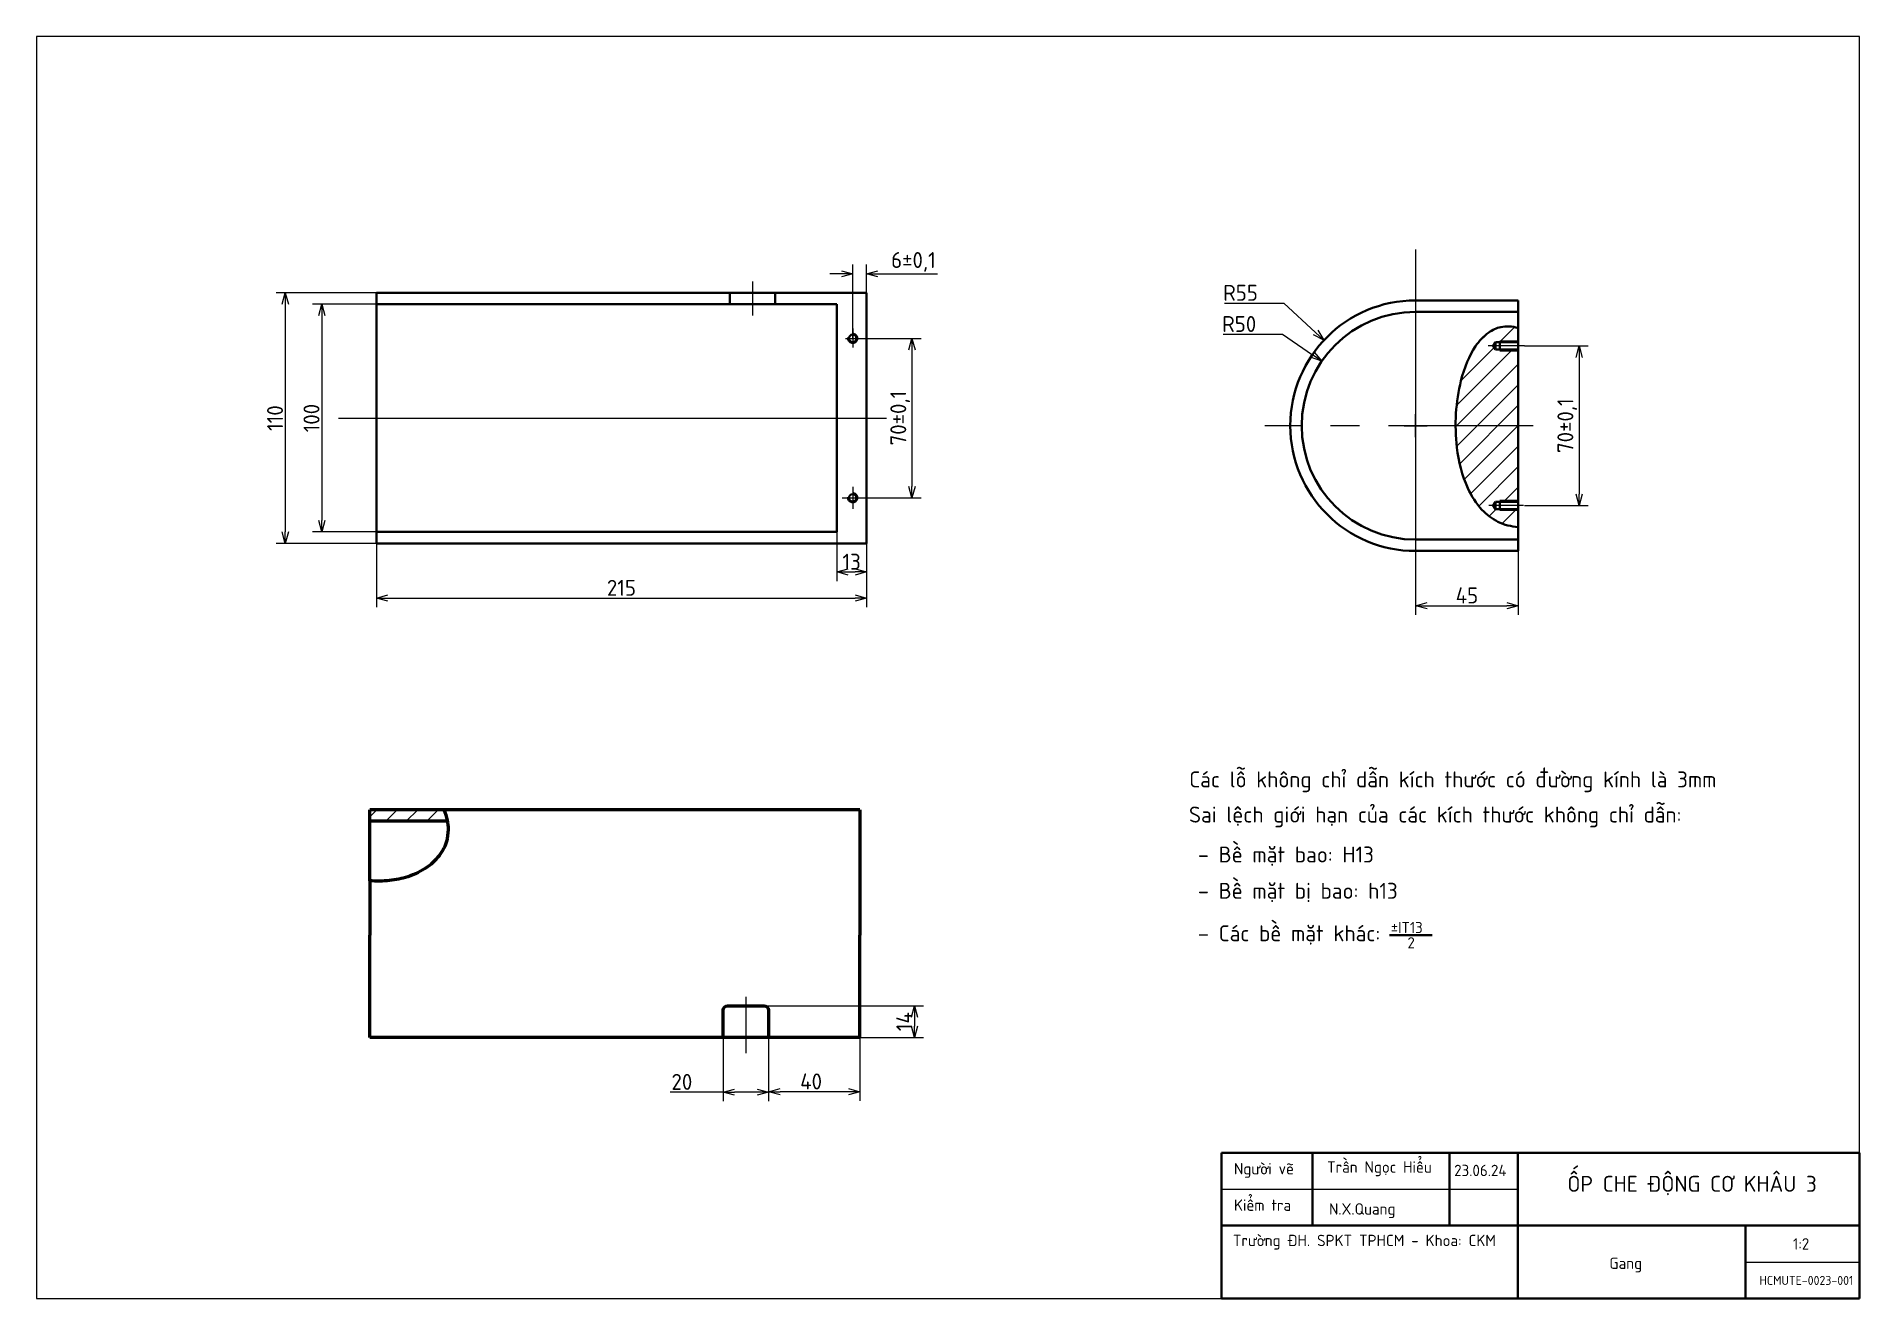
# Paper-space layout 'Sheet' of a CAD drawing. Header units: millimetres. Extents: x 10 to 410, y 10 to 287.
# The model-space entities are those that its viewports show. They can reach past a viewport. Long polylines and large blocks are cut down to what shows.
import ezdxf

# ---------------------------------------------------------------- set-up
doc = ezdxf.new("R2010")
doc.units = ezdxf.units.MM
doc.linetypes.add('CENTER', pattern=[50.8, 31.75, -6.35, 6.35, -6.35])
doc.linetypes.add('Dash Dot', pattern=[7.03, 4.56, -1.14, 0.19, -1.14])
for name, color, linetype, lineweight in [('DuongTam', 7, 'Dash Dot', 13), ('DuongTamNho', 7, 'CENTER', 13), ('NetDam', 7, 'Continuous', 35), ('Netmanh', 5, 'Continuous', 13), ('Visible (ISO)', 7, 'Continuous', 50)]:
    doc.layers.add(name, color=color, linetype=linetype, lineweight=lineweight)
doc.styles.add('Note Text (ISO)', font='tcvn+7284-2003r.ttf')
doc.dimstyles.new('Default (ISO)$0', dxfattribs={"dimtxt": 3.5, "dimasz": 2.5, "dimexe": 2, "dimexo": 0, "dimgap": 0.5, "dimtad": 1, "dimtxsty": 'Note Text (ISO)', "dimblk": 'OPEN30', "dimblk1": 'OPEN30', "dimblk2": 'OPEN90', "dimcen": 2.5, "dimclrd": 256, "dimclre": 256, "dimclrt": 256, "dimazin": 0, "dimtfac": 1, "dimtofl": 0, "dimtmove": 0, "dimatfit": 3, "dimldrblk": 'OPEN30', "dimfxl": 1, "dimtolj": 1, "dimtzin": 0, "dimlwd": -1, "dimlwe": -1, "dimarcsym": 0})
doc.dimstyles.new('Default (ISO)$4', dxfattribs={"dimtxt": 3.5, "dimasz": 2.5, "dimexe": 2, "dimexo": 0, "dimgap": 0.5, "dimtad": 1, "dimtih": 1, "dimtoh": 1, "dimtxsty": 'Note Text (ISO)', "dimblk": 'OPEN30', "dimblk1": 'OPEN30', "dimblk2": 'OPEN90', "dimcen": 2.5, "dimclrd": 256, "dimclre": 256, "dimclrt": 256, "dimazin": 0, "dimtfac": 1, "dimtofl": 0, "dimtmove": 0, "dimatfit": 3, "dimldrblk": 'OPEN30', "dimfxl": 1, "dimtolj": 1, "dimtzin": 0, "dimlwd": -1, "dimlwe": -1, "dimarcsym": 0})

# ---------------------------------------------------------------- blocks, each defined once
blk = doc.blocks.new('_Open30')
at = {"color": 0, "linetype": 'ByBlock', "lineweight": -2}
for p, q in [((-1, 0.27), (0, 0)), ((0, 0), (-1, -0.27)), ((0, 0), (-1, 0))]:
    blk.add_line(p, q, dxfattribs=at)
blk = doc.blocks.new('*D9')
at = {"layer": 'Defpoints', "color": 0, "transparency": 16777216}
for p in [(84.6, 228.24), (72.6, 178.24), (84.6, 178.24)]:
    blk.add_point(p, dxfattribs=at)
at = {"layer": 'Netmanh', "linetype": 'Continuous', "transparency": 16777216}
for p, q in [((84.6, 228.24), (70.6, 228.24)), ((72.6, 225.74), (72.6, 180.74)), ((84.6, 178.24), (70.6, 178.24))]:
    blk.add_line(p, q, dxfattribs=at)
at = {"layer": 'Netmanh', "transparency": 16777216, "xscale": 2.5, "yscale": 2.5, "zscale": 2.5}
for p, rotation in [((72.6, 228.24), 90), ((72.6, 178.24), 270)]:
    blk.add_blockref('_Open30', p, dxfattribs=dict(at, rotation=rotation))
at = {"layer": 'Netmanh', "transparency": 16777216, "insert": (70.35, 203.24), "char_height": 3.5, "attachment_point": 5, "rotation": 90, "style": 'Note Text (ISO)'}
blk.add_mtext('\\A1;100', dxfattribs=at)
blk = doc.blocks.new('_Open90')
at = {"color": 0, "linetype": 'ByBlock', "lineweight": -2}
for p, q in [((0, 0), (-1, 0)), ((-0.5, 0.5), (0, 0)), ((0, 0), (-0.5, -0.5))]:
    blk.add_line(p, q, dxfattribs=at)
blk = doc.blocks.new('*D10')
at = {"layer": 'Defpoints', "color": 0, "transparency": 16777216}
for p in [(84.6, 230.74), (64.6, 175.74), (84.6, 175.74)]:
    blk.add_point(p, dxfattribs=at)
at = {"layer": 'Netmanh', "linetype": 'Continuous', "transparency": 16777216}
for p, q in [((84.6, 230.74), (62.6, 230.74)), ((64.6, 228.24), (64.6, 178.24)), ((84.6, 175.74), (62.6, 175.74))]:
    blk.add_line(p, q, dxfattribs=at)
at = {"layer": 'Netmanh', "transparency": 16777216, "xscale": 2.5, "yscale": 2.5, "zscale": 2.5}
for p, rotation in [((64.6, 230.74), 90), ((64.6, 175.74), 270)]:
    blk.add_blockref('_Open30', p, dxfattribs=dict(at, rotation=rotation))
at = {"layer": 'Netmanh', "transparency": 16777216, "insert": (62.35, 203.24), "char_height": 3.5, "attachment_point": 5, "rotation": 90, "style": 'Note Text (ISO)'}
blk.add_mtext('\\A1;110', dxfattribs=at)
blk = doc.blocks.new('*D11')
at = {"layer": 'Defpoints', "color": 0, "transparency": 16777216}
for p in [(189.1, 220.74), (189.1, 185.74), (202.1, 185.74)]:
    blk.add_point(p, dxfattribs=at)
at = {"layer": 'Netmanh', "linetype": 'Continuous', "transparency": 16777216}
for p, q in [((189.1, 220.74), (204.1, 220.74)), ((202.1, 218.24), (202.1, 188.24)), ((189.1, 185.74), (204.1, 185.74))]:
    blk.add_line(p, q, dxfattribs=at)
at = {"layer": 'Netmanh', "transparency": 16777216, "xscale": 2.5, "yscale": 2.5, "zscale": 2.5}
for p, rotation in [((202.1, 220.74), 90), ((202.1, 185.74), 270)]:
    blk.add_blockref('_Open30', p, dxfattribs=dict(at, rotation=rotation))
at = {"layer": 'Netmanh', "transparency": 16777216, "insert": (199.5, 203.24), "char_height": 3.5, "attachment_point": 5, "rotation": 90, "style": 'Note Text (ISO)'}
blk.add_mtext('\\A1;70±0,1', dxfattribs=at)
blk = doc.blocks.new('*D12')
at = {"layer": 'Defpoints', "color": 0, "transparency": 16777216}
for p in [(84.6, 175.74), (192.1, 175.74), (192.1, 163.74)]:
    blk.add_point(p, dxfattribs=at)
at = {"layer": 'Netmanh', "linetype": 'Continuous', "transparency": 16777216}
for p, q in [((84.6, 175.74), (84.6, 161.74)), ((192.1, 175.74), (192.1, 161.74)), ((87.1, 163.74), (189.6, 163.74))]:
    blk.add_line(p, q, dxfattribs=at)
at = {"layer": 'Netmanh', "transparency": 16777216, "xscale": 2.5, "yscale": 2.5, "zscale": 2.5, "rotation": 180}
blk.add_blockref('_Open30', (84.6, 163.74), dxfattribs=at)
at = {"layer": 'Netmanh', "transparency": 16777216, "xscale": 2.5, "yscale": 2.5, "zscale": 2.5}
blk.add_blockref('_Open30', (192.1, 163.74), dxfattribs=at)
at = {"layer": 'Netmanh', "transparency": 16777216, "insert": (138.35, 165.99), "char_height": 3.5, "attachment_point": 5, "style": 'Note Text (ISO)'}
blk.add_mtext('\\A1;215', dxfattribs=at)
blk = doc.blocks.new('*D13')
at = {"layer": 'Defpoints', "color": 0, "transparency": 16777216}
for p in [(185.6, 178.24), (192.1, 175.74), (192.1, 169.47)]:
    blk.add_point(p, dxfattribs=at)
at = {"layer": 'Netmanh', "linetype": 'Continuous', "transparency": 16777216}
for p, q in [((185.6, 178.24), (185.6, 167.47)), ((192.1, 175.74), (192.1, 167.47)), ((188.1, 169.47), (189.6, 169.47))]:
    blk.add_line(p, q, dxfattribs=at)
at = {"layer": 'Netmanh', "transparency": 16777216, "xscale": 2.5, "yscale": 2.5, "zscale": 2.5, "rotation": 180}
blk.add_blockref('_Open30', (185.6, 169.47), dxfattribs=at)
at = {"layer": 'Netmanh', "transparency": 16777216, "xscale": 2.5, "yscale": 2.5, "zscale": 2.5}
blk.add_blockref('_Open30', (192.1, 169.47), dxfattribs=at)
at = {"layer": 'Netmanh', "transparency": 16777216, "insert": (188.85, 171.72), "char_height": 3.5, "attachment_point": 5, "style": 'Note Text (ISO)'}
blk.add_mtext('\\A1;13', dxfattribs=at)
blk = doc.blocks.new('*D14')
at = {"layer": 'Defpoints', "color": 0, "transparency": 16777216}
for p in [(160.65, 67.27), (170.65, 67.27), (170.65, 55.3)]:
    blk.add_point(p, dxfattribs=at)
at = {"layer": 'Netmanh', "linetype": 'Continuous', "transparency": 16777216}
for p, q in [((160.65, 67.27), (160.65, 53.3)), ((170.65, 67.27), (170.65, 53.3)), ((160.65, 55.3), (149.01, 55.3)), ((168.15, 55.3), (163.15, 55.3))]:
    blk.add_line(p, q, dxfattribs=at)
at = {"layer": 'Netmanh', "transparency": 16777216, "xscale": 2.5, "yscale": 2.5, "zscale": 2.5, "rotation": 180}
blk.add_blockref('_Open30', (160.65, 55.3), dxfattribs=at)
at = {"layer": 'Netmanh', "transparency": 16777216, "xscale": 2.5, "yscale": 2.5, "zscale": 2.5}
blk.add_blockref('_Open30', (170.65, 55.3), dxfattribs=at)
at = {"layer": 'Netmanh', "transparency": 16777216, "insert": (151.61, 57.55), "char_height": 3.5, "attachment_point": 5, "style": 'Note Text (ISO)'}
blk.add_mtext('\\A1;20', dxfattribs=at)
blk = doc.blocks.new('*D15')
at = {"layer": 'Defpoints', "color": 0, "transparency": 16777216}
for p in [(170.65, 67.27), (190.65, 67.27), (170.65, 55.4)]:
    blk.add_point(p, dxfattribs=at)
at = {"layer": 'Netmanh', "linetype": 'Continuous', "transparency": 16777216}
for p, q in [((170.65, 67.27), (170.65, 53.4)), ((190.65, 67.27), (190.65, 53.4)), ((188.15, 55.4), (173.15, 55.4))]:
    blk.add_line(p, q, dxfattribs=at)
at = {"layer": 'Netmanh', "transparency": 16777216, "xscale": 2.5, "yscale": 2.5, "zscale": 2.5, "rotation": 180}
blk.add_blockref('_Open30', (170.65, 55.4), dxfattribs=at)
at = {"layer": 'Netmanh', "transparency": 16777216, "xscale": 2.5, "yscale": 2.5, "zscale": 2.5}
blk.add_blockref('_Open30', (190.65, 55.4), dxfattribs=at)
at = {"layer": 'Netmanh', "transparency": 16777216, "insert": (179.96, 57.65), "char_height": 3.5, "attachment_point": 5, "style": 'Note Text (ISO)'}
blk.add_mtext('\\A1;40', dxfattribs=at)
blk = doc.blocks.new('*D16')
at = {"layer": 'Defpoints', "color": 0, "transparency": 16777216}
for p in [(292, 215.73), (312.61, 201.57)]:
    blk.add_point(p, dxfattribs=at)
at = {"layer": 'Netmanh', "linetype": 'Continuous', "transparency": 16777216}
for p, q in [((270.39, 221.64), (283.4, 221.64)), ((283.4, 221.64), (289.94, 217.15))]:
    blk.add_line(p, q, dxfattribs=at)
at = {"layer": 'Netmanh', "transparency": 16777216}
for p, q in [((312.61, 199.07), (312.61, 204.07)), ((310.11, 201.57), (315.11, 201.57))]:
    blk.add_line(p, q, dxfattribs=at)
at = {"layer": 'Netmanh', "transparency": 16777216, "xscale": 2.5, "yscale": 2.5, "zscale": 2.5, "rotation": 325.5049966185929}
blk.add_blockref('_Open30', (292, 215.73), dxfattribs=at)
at = {"layer": 'Netmanh', "transparency": 16777216, "insert": (273.89, 223.89), "char_height": 3.5, "attachment_point": 5, "style": 'Note Text (ISO)'}
blk.add_mtext('\\A1;R50', dxfattribs=at)
blk = doc.blocks.new('*D17')
at = {"layer": 'Defpoints', "color": 0, "transparency": 16777216}
for p in [(292.48, 220.31), (312.61, 201.57)]:
    blk.add_point(p, dxfattribs=at)
at = {"layer": 'Netmanh', "linetype": 'Continuous', "transparency": 16777216}
for p, q in [((270.69, 228.49), (283.7, 228.49)), ((283.7, 228.49), (290.65, 222.02))]:
    blk.add_line(p, q, dxfattribs=at)
at = {"layer": 'Netmanh', "transparency": 16777216}
for p, q in [((312.61, 199.07), (312.61, 204.07)), ((310.11, 201.57), (315.11, 201.57))]:
    blk.add_line(p, q, dxfattribs=at)
at = {"layer": 'Netmanh', "transparency": 16777216, "xscale": 2.5, "yscale": 2.5, "zscale": 2.5, "rotation": 317.0436901660233}
blk.add_blockref('_Open30', (292.48, 220.31), dxfattribs=at)
at = {"layer": 'Netmanh', "transparency": 16777216, "insert": (274.19, 230.74), "char_height": 3.5, "attachment_point": 5, "style": 'Note Text (ISO)'}
blk.add_mtext('\\A1;R55', dxfattribs=at)
blk = doc.blocks.new('*D18')
at = {"layer": 'Defpoints', "color": 0, "transparency": 16777216}
for p in [(312.61, 174.07), (335.11, 174.07), (335.11, 162.07)]:
    blk.add_point(p, dxfattribs=at)
at = {"layer": 'Netmanh', "linetype": 'Continuous', "transparency": 16777216}
for p, q in [((312.61, 174.07), (312.61, 160.07)), ((335.11, 174.07), (335.11, 160.07)), ((315.11, 162.07), (332.61, 162.07))]:
    blk.add_line(p, q, dxfattribs=at)
at = {"layer": 'Netmanh', "transparency": 16777216, "xscale": 2.5, "yscale": 2.5, "zscale": 2.5, "rotation": 180}
blk.add_blockref('_Open30', (312.61, 162.07), dxfattribs=at)
at = {"layer": 'Netmanh', "transparency": 16777216, "xscale": 2.5, "yscale": 2.5, "zscale": 2.5}
blk.add_blockref('_Open30', (335.11, 162.07), dxfattribs=at)
at = {"layer": 'Netmanh', "transparency": 16777216, "insert": (323.86, 164.32), "char_height": 3.5, "attachment_point": 5, "style": 'Note Text (ISO)'}
blk.add_mtext('\\A1;45', dxfattribs=at)
blk = doc.blocks.new('*D19')
at = {"layer": 'Defpoints', "color": 0, "transparency": 16777216}
for p in [(336.47, 219.07), (336.47, 184.07), (348.47, 184.07)]:
    blk.add_point(p, dxfattribs=at)
at = {"layer": 'Netmanh', "linetype": 'Continuous', "transparency": 16777216}
for p, q in [((336.47, 219.07), (350.47, 219.07)), ((348.47, 216.57), (348.47, 186.57)), ((336.47, 184.07), (350.47, 184.07))]:
    blk.add_line(p, q, dxfattribs=at)
at = {"layer": 'Netmanh', "transparency": 16777216, "xscale": 2.5, "yscale": 2.5, "zscale": 2.5}
for p, rotation in [((348.47, 219.07), 90), ((348.47, 184.07), 270)]:
    blk.add_blockref('_Open30', p, dxfattribs=dict(at, rotation=rotation))
at = {"layer": 'Netmanh', "transparency": 16777216, "insert": (345.87, 201.57), "char_height": 3.5, "attachment_point": 5, "rotation": 90, "style": 'Note Text (ISO)'}
blk.add_mtext('\\A1;70±0,1', dxfattribs=at)
blk = doc.blocks.new('*D20')
at = {"layer": 'Defpoints', "color": 0, "transparency": 16777216}
for p in [(169.65, 74.27), (170.65, 67.27), (202.65, 67.27)]:
    blk.add_point(p, dxfattribs=at)
at = {"layer": 'Netmanh', "linetype": 'Continuous', "transparency": 16777216}
for p, q in [((169.65, 74.27), (204.65, 74.27)), ((202.65, 71.77), (202.65, 69.77)), ((170.65, 67.27), (204.65, 67.27))]:
    blk.add_line(p, q, dxfattribs=at)
at = {"layer": 'Netmanh', "transparency": 16777216, "xscale": 2.5, "yscale": 2.5, "zscale": 2.5}
for p, rotation in [((202.65, 74.27), 90), ((202.65, 67.27), 270)]:
    blk.add_blockref('_Open30', p, dxfattribs=dict(at, rotation=rotation))
at = {"layer": 'Netmanh', "transparency": 16777216, "insert": (200.4, 70.77), "char_height": 3.5, "attachment_point": 5, "rotation": 90, "style": 'Note Text (ISO)'}
blk.add_mtext('\\A1;14', dxfattribs=at)
blk = doc.blocks.new('*D21')
at = {"layer": 'Defpoints', "color": 0, "transparency": 16777216}
for p in [(192.1, 234.92), (192.1, 230.74), (189.1, 220.74)]:
    blk.add_point(p, dxfattribs=at)
at = {"layer": 'Netmanh', "linetype": 'Continuous', "transparency": 16777216}
for p, q in [((189.1, 220.74), (189.1, 236.92)), ((192.1, 230.74), (192.1, 236.92)), ((186.6, 234.92), (184.1, 234.92)), ((194.6, 234.92), (207.72, 234.92))]:
    blk.add_line(p, q, dxfattribs=at)
at = {"layer": 'Netmanh', "transparency": 16777216, "xscale": 2.5, "yscale": 2.5, "zscale": 2.5}
blk.add_blockref('_Open30', (189.1, 234.92), dxfattribs=at)
at = {"layer": 'Netmanh', "transparency": 16777216, "xscale": 2.5, "yscale": 2.5, "zscale": 2.5, "rotation": 180}
blk.add_blockref('_Open30', (192.1, 234.92), dxfattribs=at)
at = {"layer": 'Netmanh', "transparency": 16777216, "insert": (202.41, 237.52), "char_height": 3.5, "attachment_point": 5, "style": 'Note Text (ISO)'}
blk.add_mtext('\\A1;6±0,1', dxfattribs=at)

msp = doc.modelspace()

# ---------------------------------------------------------------- hatches: boundary and pattern name
at = {"layer": 'DuongTam'}
h = msp.add_hatch(dxfattribs=at)
h.set_pattern_fill('ANSI31', color=256, scale=2)
edge = h.paths.add_edge_path()
edge.add_line((702.21, 483.75), (694.21, 483.75))
edge.add_line((694.21, 483.75), (694.21, 484.13))
edge.add_line((694.21, 484.13), (692.21, 484.13))
edge.add_line((692.21, 484.13), (691.24, 485.75))
edge.add_line((691.24, 485.75), (692.21, 487.37))
edge.add_line((692.21, 487.37), (694.21, 487.37))
edge.add_line((694.21, 487.37), (694.21, 487.75))
edge.add_line((694.21, 487.75), (702.21, 487.75))
edge.add_line((702.21, 487.75), (702.21, 493.6))
edge.add_spline(control_points=[(702.21, 493.6), (700.93, 494), (699.6, 494.25), (697.02, 494.39), (695.79, 494.29), (692.66, 493.61), (690.9, 492.79), (687, 490.08), (685.09, 487.94), (680.75, 481.56), (678.59, 476.32), (674.81, 461.44), (674.13, 450.99), (676.05, 435.1), (677.54, 428.88), (681.67, 419.89), (683.71, 416.6), (688.33, 411.68), (690.66, 409.89), (696.11, 407.21), (699.09, 406.46), (702.21, 406.27)], knot_values=[0, 0, 0, 0, 0.525472, 0.525472, 1.010485, 1.010485, 1.776738, 1.776738, 2.864367, 2.864367, 4.783191, 4.783191, 7.736838, 7.736838, 9.562594, 9.562594, 10.703014, 10.703014, 11.588431, 11.588431, 12.525775, 12.525775, 12.525775, 12.525775], degree=3, periodic=0)
edge.add_line((702.21, 406.27), (702.21, 413.75))
edge.add_line((702.21, 413.75), (694.21, 413.75))
edge.add_line((694.21, 413.75), (694.21, 414.13))
edge.add_line((694.21, 414.13), (692.21, 414.13))
edge.add_line((692.21, 414.13), (691.24, 415.75))
edge.add_line((691.24, 415.75), (692.21, 417.37))
edge.add_line((692.21, 417.37), (694.21, 417.37))
edge.add_line((694.21, 417.37), (694.21, 417.75))
edge.add_line((694.21, 417.75), (702.21, 417.75))
edge.add_line((702.21, 417.75), (702.21, 483.75))
h = msp.add_hatch(dxfattribs=at)
h.set_pattern_fill('ANSI31', color=256, scale=2)
edge = h.paths.add_edge_path()
edge.add_spline(control_points=[(232.28, 277.15), (232.2, 277.64), (232.09, 278.11), (231.49, 280.6), (230.83, 282.15), (230.83, 282.15)], knot_values=[0.000008, 0.000008, 0.000008, 0.000008, 0.483194, 0.483194, 2.754524, 2.754524, 2.754524, 2.754524], degree=3, periodic=0)
edge.add_line((230.83, 282.15), (198.29, 282.15))
edge.add_line((198.29, 282.15), (198.29, 277.15))
edge.add_line((198.29, 277.15), (232.28, 277.15))

# ---------------------------------------------------------------- linework, layer by layer
at = {"layer": 'NetDam'}
for p, q in [((356.19, 509.09), (201.19, 509.09)), ((201.19, 504.09), (201.19, 509.09)), ((201.19, 404.09), (201.19, 504.09)), ((356.19, 504.09), (201.19, 504.09)), ((356.19, 504.09), (356.19, 509.09)), ((356.19, 509.09), (358.19, 509.09)), ((358.19, 504.09), (356.19, 504.09)), ((358.19, 509.09), (374.19, 509.09)), ((374.19, 504.09), (358.19, 504.09)), ((374.19, 509.09), (376.19, 509.09)), ((376.19, 504.09), (374.19, 504.09)), ((416.19, 509.09), (376.19, 509.09)), ((376.19, 509.09), (376.19, 504.09)), ((403.19, 504.09), (376.19, 504.09)), ((403.19, 404.09), (403.19, 504.09)), ((416.19, 399.09), (416.19, 509.09)), ((702.21, 505.75), (657.21, 505.75)), ((702.21, 500.75), (702.21, 505.75)), ((657.21, 500.75), (702.21, 500.75)), ((702.21, 493.6), (702.21, 500.75)), ((702.21, 493.6), (702.21, 487.37)), ((692.21, 487.37), (691.24, 485.75)), ((691.24, 485.75), (692.21, 484.13)), ((692.21, 484.13), (692.21, 487.37)), ((702.21, 487.37), (692.21, 487.37)), ((692.21, 484.13), (702.21, 484.13)), ((702.21, 487.75), (694.21, 487.75)), ((694.21, 483.75), (694.21, 487.75)), ((694.21, 483.75), (702.21, 483.75)), ((702.21, 487.37), (702.21, 484.13)), ((702.21, 484.13), (702.21, 417.37)), ((692.21, 417.37), (691.24, 415.75)), ((692.21, 414.13), (692.21, 417.37)), ((702.21, 417.37), (692.21, 417.37)), ((702.21, 417.75), (694.21, 417.75)), ((694.21, 413.75), (694.21, 417.75)), ((702.21, 417.37), (702.21, 414.13)), ((691.24, 415.75), (692.21, 414.13)), ((692.21, 414.13), (702.21, 414.13)), ((694.21, 413.75), (702.21, 413.75)), ((702.21, 414.13), (702.21, 406.27)), ((201.19, 399.09), (201.19, 404.09)), ((403.19, 404.09), (201.19, 404.09)), ((702.21, 400.75), (657.21, 400.75)), ((702.21, 400.75), (702.21, 406.27)), ((702.21, 395.75), (702.21, 400.75)), ((416.19, 399.09), (201.19, 399.09)), ((657.21, 395.75), (702.21, 395.75))]:
    msp.add_line(p, q, dxfattribs=at)
for centre in [(410.19, 489.09), (410.19, 419.09)]:
    msp.add_circle(centre, 1.62, dxfattribs=at)
msp.add_arc((657.21, 450.75), 55, 90, 270, dxfattribs=at)
at = {"layer": 'NetDam', "extrusion": (0, 0, -1)}
for centre, radius, start, end in [((-657.21, 450.75), 50, 270, 90), ((-410.19, 489.09), 2, 100, 10), ((-410.19, 419.09), 2, 100, 10)]:
    msp.add_arc(centre, radius, start, end, dxfattribs=at)
at = {"layer": 'NetDam'}
msp.add_open_spline([(702.21, 406.27), (699.09, 406.46), (696.11, 407.21), (690.66, 409.89), (688.33, 411.68), (683.71, 416.6), (681.67, 419.89), (677.54, 428.88), (676.05, 435.1), (674.13, 450.99), (674.81, 461.44), (678.59, 476.32), (680.75, 481.56), (685.09, 487.94), (687, 490.08), (690.9, 492.79), (692.66, 493.61), (695.79, 494.29), (697.02, 494.39), (699.6, 494.25), (700.93, 494), (702.21, 493.6)], degree=3, knots=[0, 0, 0, 0, 0.937344, 0.937344, 1.822761, 1.822761, 2.96318, 2.96318, 4.788936, 4.788936, 7.742583, 7.742583, 9.661408, 9.661408, 10.749037, 10.749037, 11.51529, 11.51529, 12.000303, 12.000303, 12.525775, 12.525775, 12.525775, 12.525775], dxfattribs=at)
at = {"layer": 'Visible (ISO)'}
for p, q in [((198.29, 277.15), (198.29, 282.15)), ((230.83, 282.15), (198.29, 282.15)), ((413.29, 282.15), (230.83, 282.15)), ((413.29, 282.15), (413.29, 227.15)), ((198.29, 251), (198.29, 277.15)), ((232.28, 277.15), (198.29, 277.15)), ((198.29, 251), (198.29, 227.15)), ((198.29, 182.15), (198.29, 227.15)), ((413.29, 182.15), (413.29, 227.15)), ((353.29, 182.15), (353.29, 194.15)), ((355.29, 196.15), (371.29, 196.15)), ((373.29, 194.15), (373.29, 182.15)), ((353.29, 182.15), (198.29, 182.15)), ((373.29, 182.15), (353.29, 182.15)), ((413.29, 182.15), (373.29, 182.15))]:
    msp.add_line(p, q, dxfattribs=at)
at = {"layer": 'Visible (ISO)', "extrusion": (0, 0, -1)}
for centre, start, end in [((-355.29, 194.15), 0, 90), ((-371.29, 194.15), 90, 180)]:
    msp.add_arc(centre, 2, start, end, dxfattribs=at)
at = {"layer": 'Visible (ISO)'}
msp.add_open_spline([(230.83, 282.15), (230.83, 282.15), (231.49, 280.6), (232.55, 276.24), (232.98, 273.03), (231.73, 267.27), (230.82, 264.95), (227.78, 260.59), (225.88, 258.69), (221.01, 255.22), (218.05, 253.79), (212.34, 251.94), (209.66, 251.38), (204.08, 250.77), (201.17, 250.75), (198.29, 251)], degree=3, knots=[0, 0, 0, 0, 2.271338, 2.271338, 4.826467, 4.826467, 6.370183, 6.370183, 7.745988, 7.745988, 9.259499, 9.259499, 10.488331, 10.488331, 11.789088, 11.789088, 11.789088, 11.789088], dxfattribs=at)

psp = doc.layouts.new('Sheet')

# ---------------------------------------------------------------- linework, layer by layer
at = {"layer": 'DuongTamNho'}
psp.add_line((338.4036, 201.5732), (279.5168, 201.5732), dxfattribs=at)
at = {"layer": 'NetDam', "linetype": 'Continuous', "lineweight": 35}
psp.add_line((306.885, 89.7204), (316.2383, 89.7204), dxfattribs=at)
at = {"layer": 'NetDam'}
for p, q in [((270, 42), (410, 42)), ((270, 10), (270, 42)), ((290, 42), (290, 26)), ((320, 42), (320, 26)), ((335, 42), (335, 10)), ((410, 42), (410, 10)), ((270, 26), (410, 26)), ((385, 26), (385, 10)), ((410, 10), (270, 10))]:
    psp.add_line(p, q, dxfattribs=at)
at = {"layer": 'Netmanh'}
for p, q in [((312.6079, 240.2258), (312.6079, 164.9152)), ((167.0965, 233.2311), (167.0965, 225.7377)), ((187.5357, 220.7423), (190.4768, 220.7423)), ((189.0965, 222.9212), (189.0965, 218.7092)), ((336.4724, 219.0732), (328.5234, 219.0732)), ((76.2529, 203.2423), (196.4773, 203.2423)), ((189.0965, 188.1661), (189.0965, 183.3085)), ((186.7946, 185.7373), (190.9243, 185.7373)), ((336.2615, 184.0732), (328.6566, 184.0732)), ((165.6474, 76.2511), (165.6474, 63.8303)), ((270, 34), (335, 34)), ((385, 18), (410, 18))]:
    psp.add_line(p, q, dxfattribs=at)

# ---------------------------------------------------------------- texts
at = {"layer": 'NetDam', "attachment_point": 1}
for s, insert, char_height in [('{\\fTCVN 7284|b0|i0|c0|p34;Các lỗ không chỉ dẫn kích thước có đường kính là 3mm}', (262.9319, 125.6898), 3.5), ('{\\fTCVN 7284|b0|i0|c0|p34;Sai lệch giới hạn của các kích thước không chỉ dẫn:}', (262.8774, 117.971), 3.5), ('{\\fTCVN 7284|b0|i0|c0|p34; – Bề mặt bao: H13}', (262.6982, 109.2082), 3.5), ('{\\fTCVN 7284|b0|i0|c0|p34; – Bề mặt bị bao: h13}', (262.6982, 101.2395), 3.5), ('{\\fTCVN 7284|b0|i0|c0|p34; – Các bề mặt khác: }', (262.6982, 91.9101), 3.5), ('{\\fTCVN 7284|b0|i0|c0|p34;±IT13}', (307.1496, 92.6562), 2.45), ('{\\fTCVN 7284|b0|i0|c0|p34;2}', (310.8188, 89.3121), 2.45), ('{\\fTCVN 7284|b0|i0|c0|p34;Trần Ngọc Hiểu}', (293.1712, 40.1087), 2.5), ('{\\fTCVN 7284|b0|i0|c0|p34;Người vẽ}', (272.75, 39.75), 2.5), ('{\\fTCVN 7284|b0|i0|c0|p34;23.06.24}', (321.0577, 39.3652), 2.5), ('{\\fTCVN 7284|b0|i0|c0|p34;ỐP CHE ĐỘNG CƠ KHÂU 3}', (345.8963, 36.9266), 3.5), ('{\\fTCVN 7284|b0|i0|c0|p34;Kiểm tra}', (272.75, 31.75), 2.5), ('{\\fTCVN 7284|b0|i0|c0|p34;N.X.Quang}', (293.6024, 30.9197), 2.5), ('{\\fTCVN 7284|b0|i0|c0|p34;Trường ĐH. SPKT TPHCM - Khoa: CKM}', (272.498, 24), 2.5), ('{\\fTCVN 7284|b0|i0|c0|p34;1:2}', (395.374, 23.25), 2.5), ('{\\fTCVN 7284|b0|i0|c0|p34;Gang}', (355.11, 19), 2.5), ('{\\fTCVN 7284|b0|i0|c0|p34;\\H0.79167x;HCMUTE-0023-001}', (388.0352, 14.9692), 2.5)]:
    psp.add_mtext(s, dxfattribs=dict(at, insert=insert, char_height=char_height))

# ---------------------------------------------------------------- dimensions: what is measured, and where the dimension line sits
at = {"layer": 'Netmanh'}
dim = psp.add_linear_dim(base=(192.0965, 234.9212), p1=(189.0965, 220.7423), p2=(192.0965, 230.7423), dimstyle='Default (ISO)$0', override={"dimgap": 0.5, "dimlfac": 2, "dimpost": '', "dimtol": 1, "dimlim": 0, "dimtp": 0.1, "dimtm": 0.1, "dimtdec": 1}, dxfattribs=at)
dim.commit()
dim.dimension.update_dxf_attribs({"geometry": '*D21', "text_midpoint": (202.409, 237.5212)})
for mpoint, override, picture, middle in [((292.4814, 220.3128), {"dimgap": 0.5, "dimlfac": -2, "dimtol": 0, "dimlim": 0, "dimtp": 0.1, "dimtm": 0.1, "dimtdec": 1}, '*D17', (274.1909, 228.486)), ((292.0035, 215.7316), {"dimgap": 0.5, "dimlfac": -2, "dimpost": '', "dimtol": 0, "dimlim": 0, "dimtp": 0.1, "dimtm": 0.1, "dimtdec": 1}, '*D16', (273.8865, 221.6442))]:
    dim = psp.add_radius_dim(center=(312.6079, 201.5732), mpoint=mpoint, dimstyle='Default (ISO)$4', override=override, dxfattribs=at)
    dim.commit()
    dim.dimension.update_dxf_attribs({"geometry": picture, "text_midpoint": middle, "dimtype": 164})
for base, p1, p2, angle, override, picture, middle in [((64.5965, 175.7423), (84.5965, 230.7423), (84.5965, 175.7423), 90, {"dimgap": 0.5, "dimlfac": -2, "dimpost": '', "dimtol": 0, "dimlim": 0, "dimtp": 0.1, "dimtm": 0.1, "dimtdec": 1}, '*D10', (62.3465, 203.2423)), ((72.5965, 178.2423), (84.5965, 228.2423), (84.5965, 178.2423), 90, {"dimgap": 0.5, "dimlfac": -2, "dimpost": '', "dimtol": 0, "dimlim": 0, "dimtp": 0.1, "dimtm": 0.1, "dimtdec": 1}, '*D9', (70.3465, 203.2423)), ((202.0965, 185.7423), (189.0965, 220.7423), (189.0965, 185.7423), 90, {"dimgap": 0.5, "dimlfac": -2, "dimtol": 1, "dimlim": 0, "dimtp": 0.1, "dimtm": 0.1, "dimtdec": 1, "dimtzin": 0}, '*D11', (199.4965, 203.2423)), ((348.4724, 184.0732), (336.4724, 219.0732), (336.4724, 184.0732), 90, {"dimgap": 0.5, "dimlfac": 2, "dimpost": '', "dimtol": 1, "dimlim": 0, "dimtp": 0.1, "dimtm": 0.1, "dimtdec": 1}, '*D19', (345.8724, 201.5732)), ((192.0965, 163.7423), (84.5965, 175.7423), (192.0965, 175.7423), 0, {"dimgap": 0.5, "dimlfac": -2, "dimtol": 0, "dimlim": 0, "dimtp": 0.1, "dimtm": 0.1, "dimtdec": 1, "dimtzin": 0}, '*D12', (138.3465, 165.9923)), ((335.1079, 162.0732), (312.6079, 174.0732), (335.1079, 174.0732), 0, {"dimgap": 0.5, "dimlfac": -2, "dimpost": '', "dimtol": 0, "dimlim": 0, "dimtp": 0.1, "dimtm": 0.1, "dimtdec": 1}, '*D18', (323.8579, 164.3232)), ((202.6474, 67.2713), (169.6474, 74.2713), (170.6474, 67.2713), 90, {"dimgap": 0.5, "dimlfac": -2, "dimpost": '', "dimtol": 0, "dimlim": 0, "dimtp": 0.1, "dimtm": 0.1, "dimtdec": 1}, '*D20', (200.3974, 70.7713))]:
    dim = psp.add_linear_dim(base=base, p1=p1, p2=p2, angle=angle, dimstyle='Default (ISO)$0', override=override, dxfattribs=at)
    dim.commit()
    dim.dimension.update_dxf_attribs({"geometry": picture, "text_midpoint": middle})
for base, p1, p2, picture, middle in [((192.0965, 169.4691), (185.5965, 178.2423), (192.0965, 175.7423), '*D13', (188.8465, 169.4691)), ((170.6474, 55.3021), (160.6474, 67.2713), (170.6474, 67.2713), '*D14', (151.6099, 55.3021)), ((170.6474, 55.3984), (190.6474, 67.2713), (170.6474, 67.2713), '*D15', (179.9605, 55.3984))]:
    dim = psp.add_linear_dim(base=base, p1=p1, p2=p2, angle=0, dimstyle='Default (ISO)$0', override={"dimgap": 0.5, "dimlfac": -2, "dimtol": 0, "dimlim": 0, "dimtp": 0.1, "dimtm": 0.1, "dimtdec": 1}, dxfattribs=at)
    dim.commit()
    dim.dimension.update_dxf_attribs({"geometry": picture, "text_midpoint": middle, "dimtype": 160})

# ---------------------------------------------------------------- viewports
at = {"layer": 'NetDam'}
psp.add_viewport(center=(210, 148.5), size=(400, 277), view_center_point=(451.9958, 344.6038), view_height=554, dxfattribs=at)

doc.saveas('drawing.dxf')
